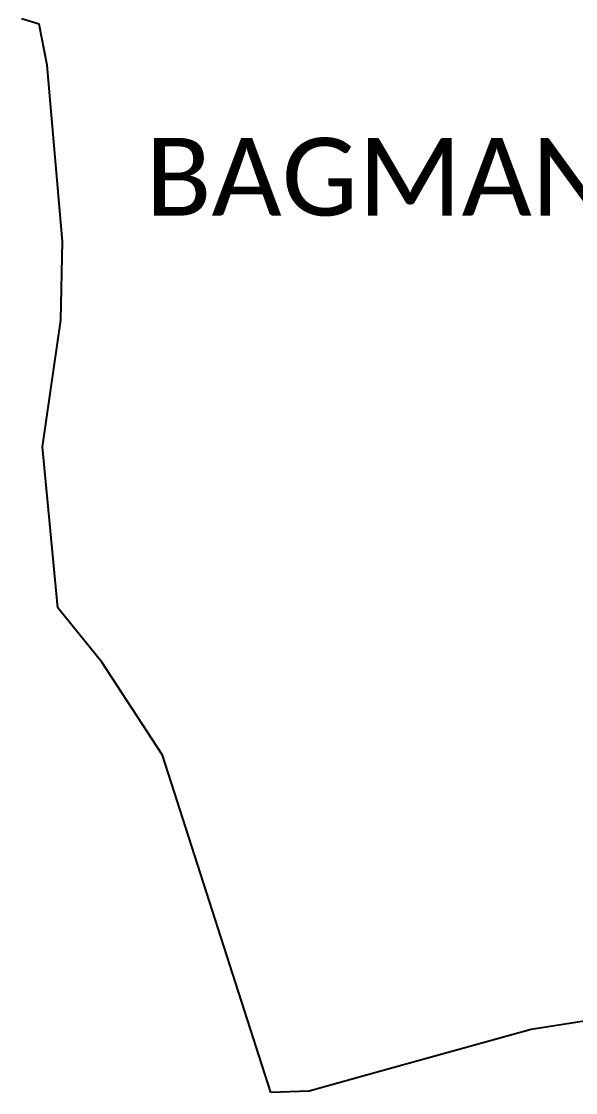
# Model space of a CAD drawing. Header units: metres. Extents: x 292998 to 294739, y 1989732 to 1993098.
# Drawn here: x 292998 to 293868, y 1989732 to 1991415 of the extents above; entities that cross this region are included whole.
import ezdxf

# ---------------------------------------------------------------- set-up
doc = ezdxf.new("R2010")
doc.units = ezdxf.units.M
doc.header["$MEASUREMENT"] = 0
doc.layers.add('village', color=3, linetype='Continuous')
doc.layers.add('VILLAGE NAME', color=250, linetype='Continuous')
doc.styles.get("Standard").update_dxf_attribs({"font": 'calibri.ttf'})

msp = doc.modelspace()

# ---------------------------------------------------------------- linework, layer by layer
at = {"layer": 'village', "color": 3}
for p, q in [((293026.1, 1991410.5), (292998.1, 1991418.9)), ((293038.5, 1991346.2), (293026.1, 1991410.5)), ((293062.9, 1991069), (293038.5, 1991346.2)), ((293060.2, 1990945.2), (293062.9, 1991069)), ((293031.1, 1990746.2), (293060.2, 1990945.2)), ((293055.3, 1990493.5), (293031.1, 1990746.2)), ((293124.3, 1990408.1), (293055.3, 1990493.5)), ((293219.7, 1990262), (293124.3, 1990408.1)), ((293389.7, 1989731.8), (293219.7, 1990262)), ((294481.1, 1989936.1), (293798.8, 1989831.1)), ((293798.8, 1989831.1), (293562.4, 1989765.4)), ((293562.4, 1989765.4), (293450.2, 1989734.1)), ((293450.2, 1989734.1), (293389.7, 1989731.8))]:
    msp.add_line(p, q, dxfattribs=at)

# ---------------------------------------------------------------- texts
at = {"layer": 'VILLAGE NAME'}
msp.add_text('BAGMANDALE', height=122.1, dxfattribs=at).set_placement((293193.2, 1991109.6))

doc.saveas('drawing.dxf')
